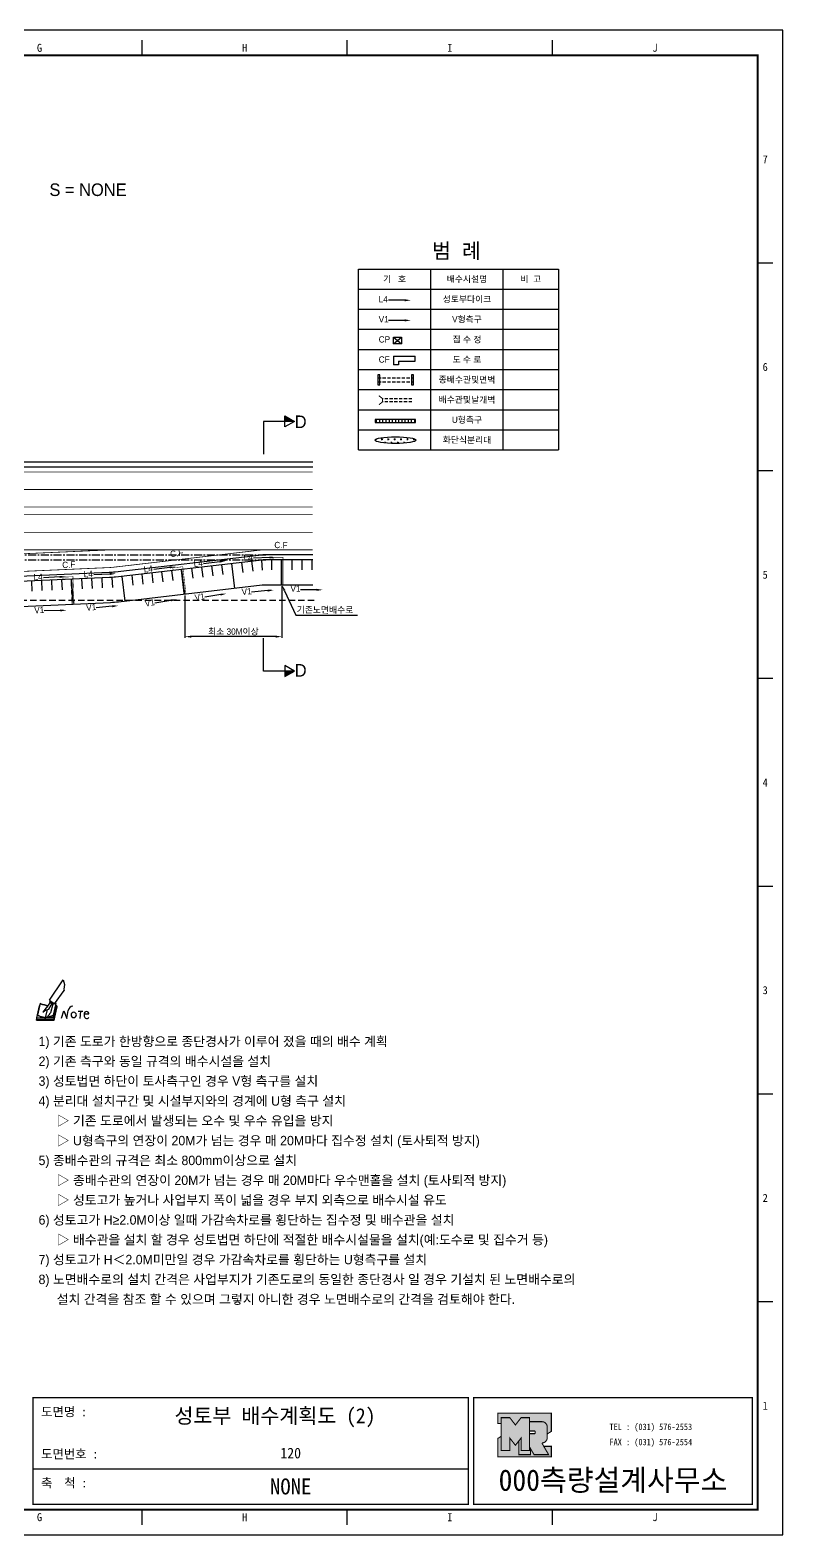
# Model space of a CAD drawing. Header units: millimetres. Extents: x 736 to 1160, y 22 to 321.
# Drawn here: x 1010 to 1159.8, y 21.7 to 321 of the extents above; entities that cross this region are included whole.
import ezdxf
from ezdxf.enums import TextEntityAlignment as Align

# ---------------------------------------------------------------- set-up
doc = ezdxf.new("R2010")
doc.units = ezdxf.units.MM
doc.header["$LTSCALE"] = 0.2
doc.linetypes.add('CENTER', pattern=[50.8, 31.75, -6.35, 6.35, -6.35])
doc.linetypes.add('HIDDEN', pattern=[9.525, 6.35, -3.175])
for name, color, linetype in [('CC-GSTR-0004', 4, 'Continuous'), ('CM-LANE-0030', 30, 'Continuous'), ('CZ-DIMT-0002', 7, 'Continuous'), ('CZ-EXST-0002', 1, 'Continuous'), ('CZ-LIN1-0007', 7, 'Continuous'), ('CZ-LIN2-0003', 3, 'Continuous'), ('CZ-LIN3-0005', 5, 'Continuous'), ('CZ-LINE-0001', 7, 'Continuous'), ('CZ-TEXT-BOX0', 7, 'Continuous'), ('TITLE', 7, 'Continuous')]:
    doc.layers.add(name, color=color, linetype=linetype)
doc.styles.add('돋움', font='')
doc.styles.add('돋음체', font='')
doc.styles.get('돋움').set_extended_font_data('Dotum')
doc.styles.get('돋음체').set_extended_font_data('DotumChe')

# ---------------------------------------------------------------- blocks, each defined once
blk = doc.blocks.new('note')
for p, q in [((0.85, 3.5), (3.53, 7.57)), ((3.53, 7.57), (3.8, 6.64)), ((3.8, 6.64), (3.69, 5.72)), ((1, 3.1), (0.75, 2.77)), ((0.85, 3.5), (1.8, 2.79)), ((1, 3.4), (0.85, 3.21)), ((0.85, 3.21), (1.52, 2.71)), ((1.8, 2.79), (3.74, 5.46)), ((3.69, 5.72), (3.74, 5.46)), ((-1.24, 2.36), (-1.77, 0)), ((-1.77, 0), (1.77, 0)), ((-1.77, 0), (-1.77, -0.3)), ((-1.53, 0.52), (-1.55, 0.54)), ((-1.01, 2.9), (-1.53, 0.52)), ((-1.48, 0.48), (-1.53, 0.52)), ((-1.43, 0.44), (-1.48, 0.48)), ((-1.38, 0.41), (-1.43, 0.44)), ((-1.33, 0.4), (-1.38, 0.41)), ((-1.27, 0.37), (-1.33, 0.4)), ((-1.22, 0.35), (-1.27, 0.37)), ((-1.13, 2.36), (-1.24, 2.36)), ((-1.17, 0.33), (-1.22, 0.35)), ((-1.12, 0.32), (-1.17, 0.33)), ((-1.02, 0.25), (-1.12, 0.32)), ((-0.97, 0.22), (-1.02, 0.25)), ((-1, 2.9), (-1.01, 2.9)), ((-0.98, 2.85), (-1, 2.9)), ((-0.95, 2.8), (-0.98, 2.85)), ((-0.93, 0.21), (-0.97, 0.22)), ((-0.9, 2.75), (-0.95, 2.8)), ((-0.88, 0.19), (-0.93, 0.21)), ((-0.85, 2.72), (-0.9, 2.75)), ((-0.8, 0.18), (-0.88, 0.19)), ((-0.79, 2.69), (-0.85, 2.72)), ((-0.75, 0.17), (-0.8, 0.18)), ((-0.74, 2.68), (-0.79, 2.69)), ((-0.7, 0.16), (-0.75, 0.17)), ((-0.69, 2.65), (-0.74, 2.68)), ((-0.64, 0.15), (-0.7, 0.16)), ((-0.64, 2.65), (-0.69, 2.65)), ((-0.59, 2.63), (-0.64, 2.65)), ((-0.58, 0.14), (-0.64, 0.15)), ((-0.54, 2.62), (-0.59, 2.63)), ((-0.53, 0.13), (-0.58, 0.14)), ((-0.48, 2.61), (-0.54, 2.62)), ((-0.48, 0.12), (-0.53, 0.13)), ((-0.43, 2.61), (-0.48, 2.61)), ((-0.43, 0.11), (-0.48, 0.12)), ((0.75, 2.77), (-0.46, 1.16)), ((0.37, 2.24), (-0.46, 1.16)), ((-0.46, 1.16), (-0.08, 1.47)), ((-0.38, 2.59), (-0.43, 2.61)), ((-0.38, 0.08), (-0.43, 0.11)), ((-0.33, 2.59), (-0.38, 2.59)), ((-0.29, 0.06), (-0.38, 0.08)), ((-0.27, 2.58), (-0.33, 2.59)), ((-0.23, 0.05), (-0.29, 0.06)), ((-0.22, 2.57), (-0.27, 2.58)), ((-0.16, 0.04), (-0.23, 0.05)), ((-0.17, 2.56), (-0.22, 2.57)), ((-0.12, 2.55), (-0.17, 2.56)), ((-0.11, 0.03), (-0.16, 0.04)), ((-0.07, 2.53), (-0.12, 2.55)), ((-0.04, 0.02), (-0.11, 0.03)), ((-0.08, 1.47), (0.72, 1.75)), ((-0.01, 2.51), (-0.07, 2.53)), ((-0.05, -0.3), (-0.05, 0)), ((0, 0), (-0.04, 0.02)), ((0.04, 2.5), (-0.01, 2.51)), ((0.37, 1.63), (0, 0)), ((0, 0), (1.6, 0.53)), ((0, 0), (1.65, 0.18)), ((0, 0.01), (0.06, 0.04)), ((0, -0.3), (0, 0)), ((0.09, 2.48), (0.04, 2.5)), ((0.05, -0.3), (0.05, 0)), ((0.06, 0.04), (0.11, 0.07)), ((0.14, 2.48), (0.09, 2.48)), ((0.11, 0.07), (0.16, 0.09)), ((0.2, 2.47), (0.14, 2.48)), ((0.16, 0.09), (0.21, 0.12)), ((0.26, 2.43), (0.18, 2.46)), ((0.21, 0.12), (0.27, 0.14)), ((0.34, 2.4), (0.26, 2.43)), ((0.27, 0.14), (0.36, 0.19)), ((0.45, 2.37), (0.34, 2.4)), ((0.36, 0.19), (0.41, 0.22)), ((0.41, 0.22), (0.46, 0.27)), ((0.46, 0.27), (0.51, 0.3)), ((0.51, 0.3), (0.56, 0.34)), ((0.56, 0.34), (0.6, 0.4)), ((0.6, 0.4), (0.64, 0.45)), ((0.64, 0.45), (0.67, 0.51)), ((0.67, 0.51), (0.74, 0.58)), ((0.72, 1.75), (1.16, 2.53)), ((0.74, 0.58), (0.79, 0.63)), ((0.79, 0.63), (0.83, 0.68)), ((0.83, 0.68), (0.86, 0.73)), ((0.86, 0.73), (0.89, 0.79)), ((0.89, 0.84), (0.92, 0.89)), ((0.89, 0.79), (0.89, 0.84)), ((0.92, 0.89), (0.96, 0.95)), ((0.96, 0.95), (1.01, 0.97)), ((1.47, 2.74), (1.01, 0.97)), ((1.16, 2.53), (1.37, 2.82)), ((2.13, 2.84), (1.44, 2.63)), ((1.52, 2.71), (1.66, 2.9)), ((1.6, 0.53), (2.13, 2.84)), ((1.65, 0.18), (2.19, 2.48)), ((1.77, 0), (2.3, 2.36)), ((1.77, -0.3), (2.3, 2.07)), ((1.77, -0.38), (2.3, 1.99)), ((1.77, -0.44), (2.3, 1.93)), ((1.77, 0), (1.77, -0.3)), ((2.19, 2.48), (2.04, 2.47)), ((2.3, 2.36), (2.16, 2.36)), ((2.3, 2.36), (2.3, 2.07)), ((3.21, -0.08), (3.68, 1.4)), ((3.68, 1.4), (4.26, -0.14)), ((4.26, -0.14), (4.56, 1.44)), ((6.55, 1.34), (7.46, 1.34)), ((7.01, 1.34), (6.87, -0.11)), ((7.71, 0.77), (7.71, 0.55)), ((7.71, 0.77), (8.67, 0.77)), ((-1.77, -0.3), (1.77, -0.3)), ((-1.77, -0.43), (-1.77, -0.3)), ((-1.77, -0.37), (1.77, -0.37)), ((-1.77, -0.43), (1.77, -0.43))]:
    blk.add_line(p, q)
for centre, major_axis, start_param, end_param in [((0.4, 2.31), (0.0702, 0.0702), 3.283946, 6.425539), ((5.68, 1.23), (-0.806, 0.806), -0.591174, 0.597824), ((5.66, 0.58), (-0.378, 0.378), 3.926991, 10.210176), ((8.3, 0.49), (0.422, 0.422), 2.265602, 4.634911), ((8.19, 0.77), (-0.342, 0.342), 3.926991, 7.068583)]:
    blk.add_ellipse(centre, major_axis=major_axis, ratio=1, start_param=start_param, end_param=end_param)

msp = doc.modelspace()

# ---------------------------------------------------------------- hatches: boundary and pattern name
at = {"layer": 'CZ-LIN2-0003'}
h = msp.add_hatch(dxfattribs=at)
h.set_pattern_fill('CROSS', color=256, scale=0.1, style=0)
h.set_pattern_definition([(0, (745.79765, 23.7233), (0.635, 0.635), [0.3175, -0.9525]), (90, (745.9564, 23.5646), (-0.635, 0.635), [0.3175, -0.9525])])
edge = h.paths.add_edge_path()
edge.add_ellipse((1082.66, 239.45), major_axis=(-4.09, 0), ratio=0.159026, start_angle=0, end_angle=360)
at = {"layer": 'CZ-LINE-0001'}
for points in [[(1060.64, 244.29), (1060.64, 243.19), (1062.54, 243.19)], [(1062.54, 193.52), (1060.64, 193.52), (1060.64, 192.42)]]:
    msp.add_hatch(color=256, dxfattribs=at).paths.add_polyline_path(points)
at = {"layer": 'TITLE', "ltscale": 150}
h = msp.add_hatch(color=8, dxfattribs=at)
edge = h.paths.add_edge_path()
edge.add_line((1113.67, 45.88), (1103.01, 45.88))
edge.add_line((1103.01, 45.88), (1103.01, 43.8))
edge.add_line((1103.01, 43.8), (1103.71, 43.8))
edge.add_line((1103.71, 43.8), (1103.71, 44.98))
edge.add_line((1103.71, 44.98), (1105.4, 44.98))
edge.add_line((1105.4, 44.98), (1106.53, 43.52))
edge.add_line((1106.53, 43.52), (1107.66, 44.98))
edge.add_line((1107.66, 44.98), (1109.35, 44.98))
edge.add_line((1109.35, 44.98), (1109.35, 44.18))
edge.add_line((1109.35, 44.18), (1111.79, 44.18))
edge.add_arc((1111.79, 43.11), 1.07, 0, 90, ccw=False)
edge.add_line((1112.86, 43.11), (1112.86, 41.74))
edge.add_line((1112.86, 41.74), (1113.67, 42.25))
edge.add_line((1113.67, 42.25), (1113.67, 45.88))
h.paths.add_polyline_path([(1107.22, 40.36), (1106.53, 39.48), (1105.4, 40.93), (1105.4, 38.42), (1103.71, 38.42), (1103.71, 41.27), (1103.01, 40.83), (1103.01, 37.19), (1113.67, 37.19), (1113.67, 39.27), (1112.17, 39.27), (1113.13, 37.62), (1110.23, 37.62), (1109.53, 38.83), (1109.53, 37.62), (1107.22, 37.62)])
msp.add_hatch(color=5, dxfattribs=at).paths.add_polyline_path([(1109.35, 44.98), (1107.66, 44.98), (1106.53, 43.52), (1105.4, 44.98), (1103.71, 44.98), (1103.71, 38.42), (1105.4, 38.42), (1105.4, 40.93), (1106.53, 39.48), (1107.66, 40.93), (1107.66, 38.42), (1109.35, 38.42)])
h = msp.add_hatch(color=161, dxfattribs=at)
edge = h.paths.add_edge_path()
edge.add_arc((1111.79, 43.11), 1.07, 360, 450)
edge.add_line((1111.79, 44.18), (1109.35, 44.18))
edge.add_line((1109.35, 44.18), (1109.35, 42.33))
edge.add_line((1109.35, 42.33), (1110.35, 42.33))
edge.add_arc((1110.35, 42.21), 0.113, 0, 90, ccw=False)
edge.add_line((1110.46, 42.21), (1110.46, 41.9))
edge.add_arc((1110.35, 41.9), 0.113, 270, 360, ccw=False)
edge.add_line((1110.35, 41.79), (1109.35, 41.79))
edge.add_line((1109.35, 41.79), (1109.35, 38.42))
edge.add_line((1109.35, 38.42), (1107.66, 38.42))
edge.add_line((1107.66, 38.42), (1107.66, 40.93))
edge.add_line((1107.66, 40.93), (1107.22, 40.36))
edge.add_line((1107.22, 40.36), (1107.22, 37.62))
edge.add_line((1107.22, 37.62), (1109.53, 37.62))
edge.add_line((1109.53, 37.62), (1109.53, 38.83))
edge.add_line((1109.53, 38.83), (1110.23, 37.62))
edge.add_line((1110.23, 37.62), (1113.13, 37.62))
edge.add_line((1113.13, 37.62), (1111.79, 39.94))
edge.add_arc((1111.79, 41.01), 1.07, 270, 360)
edge.add_line((1112.86, 41.01), (1112.86, 43.11))

# ---------------------------------------------------------------- linework, layer by layer
at = {"layer": 'CC-GSTR-0004'}
for p, q in [((836.19, 235.13), (1066.19, 235.13)), ((836.19, 234.13), (1066.19, 234.13))]:
    msp.add_line(p, q, dxfattribs=at)
for points in [[(1066.19, 216.63), (1057.07, 216.63, 0.029072), (1055.44, 216.53), (1026.85, 213.2, -0.017962), (1025.7, 213.1), (946.76, 209.59, 0.187394), (937.49, 205.51), (936.19, 204.22)], [(1066.19, 215.63), (1057.07, 215.63, 0.029072), (1055.56, 215.54), (1026.96, 212.2, -0.017962), (1025.74, 212.1), (946.81, 208.6, 0.187394), (938.19, 204.8), (936.19, 202.8)]]:
    msp.add_lwpolyline(points, format="xyb", dxfattribs=at)
at = {"layer": 'CM-LANE-0030', "const_width": 0.15}
for points in [[(836.19, 226.13), (1066.19, 226.13)], [(836.19, 224.63), (1066.19, 224.63)], [(947.44, 214.13), (1026.19, 217.63), (861.19, 217.63), (900.57, 214.13), (947.44, 214.13)]]:
    msp.add_lwpolyline(points, dxfattribs=at)
at = {"layer": 'CZ-EXST-0002'}
for p, q in [((1056.22, 213.6), (1056.07, 215.59)), ((1058.07, 213.63), (1058.07, 215.63)), ((1060.07, 210.63), (1060.07, 215.63)), ((1062.07, 213.63), (1062.07, 215.63)), ((1064.07, 213.63), (1064.07, 215.63)), ((1066.07, 213.63), (1066.07, 215.63)), ((1030.48, 210.6), (1030.24, 212.59)), ((1032.46, 210.83), (1032.23, 212.82)), ((1034.45, 211.06), (1034.22, 213.05)), ((1036.43, 211.29), (1036.2, 213.28)), ((1038.42, 211.53), (1038.19, 213.51)), ((1040.76, 208.78), (1040.18, 213.75)), ((1042.39, 211.99), (1042.16, 213.98)), ((1044.38, 212.22), (1044.15, 214.21)), ((1046.37, 212.45), (1046.14, 214.44)), ((1048.35, 212.69), (1048.12, 214.67)), ((1050.69, 209.94), (1050.11, 214.91)), ((1052.33, 213.15), (1052.09, 215.14)), ((1054.31, 213.38), (1054.08, 215.37)), ((1010.37, 209.42), (1010.28, 211.42)), ((1012.37, 209.51), (1012.28, 211.51)), ((1014.37, 209.6), (1014.28, 211.59)), ((1016.37, 209.69), (1016.28, 211.68)), ((1018.5, 206.78), (1018.28, 211.77)), ((1020.36, 209.86), (1020.28, 211.86)), ((1022.36, 209.95), (1022.27, 211.95)), ((1024.36, 210.04), (1024.27, 212.04)), ((1026.42, 210.14), (1026.27, 212.14)), ((1028.84, 207.39), (1028.26, 212.35))]:
    msp.add_line(p, q, dxfattribs=at)
msp.add_lwpolyline([(1066.19, 210.63), (1057.07, 210.63, 0.029072), (1056.14, 210.58), (1027.54, 207.24, -0.017962), (1025.97, 207.11), (947.03, 203.6, 0.187394), (941.73, 201.27), (941.19, 200.73)], format="xyb", dxfattribs=at)
at = {"layer": 'CZ-LIN1-0007', "const_width": 0.15}
msp.add_lwpolyline([(836.19, 233.13), (1066.19, 233.13)], dxfattribs=at)
at = {"layer": 'CZ-LIN1-0007', "linetype": 'HIDDEN', "ltscale": 2, "const_width": 0.15}
for points in [[(836.19, 229.63), (1066.19, 229.63)], [(836.19, 221.13), (1066.19, 221.13)], [(1026.19, 217.63), (1057.07, 217.63)]]:
    msp.add_lwpolyline(points, dxfattribs=at)
at = {"layer": 'CZ-LIN1-0007', "const_width": 0.15}
msp.add_lwpolyline([(1066.19, 217.63), (1057.07, 217.63, 0.029072), (1055.33, 217.53), (1026.73, 214.19, -0.017962), (1025.66, 214.1), (946.72, 210.59), (946.72, 210.59, 0.187394), (936.78, 206.22), (936.78, 206.22), (936.19, 205.63)], format="xyb", dxfattribs=at)
at = {"layer": 'CZ-LIN2-0003'}
for p, q in [((1075.27, 273.5), (1115.09, 273.5)), ((1075.27, 237.5), (1075.27, 273.5)), ((1115.09, 273.5), (1115.09, 237.5)), ((1075.27, 269.5), (1115.09, 269.5)), ((1075.27, 237.5), (1115.09, 237.5))]:
    msp.add_line(p, q, dxfattribs=at)
at = {"layer": 'CZ-LIN2-0003', "color": 5, "linetype": 'HIDDEN', "ltscale": 0.5}
for p, q in [((1079.15, 251.83), (1086.27, 251.83)), ((1079.15, 251.03), (1086.27, 251.03)), ((1085.92, 247.69), (1080.11, 247.69)), ((1085.92, 247.09), (1080.11, 247.09))]:
    msp.add_line(p, q, dxfattribs=at)
at = {"layer": 'CZ-LIN2-0003', "color": 5}
for points in [[(1079.15, 252.43), (1079.15, 250.43), (1079.55, 250.43), (1079.55, 252.43)], [(1085.87, 252.43), (1085.87, 250.43), (1086.27, 250.43), (1086.27, 252.43)]]:
    msp.add_lwpolyline(points, close=True, dxfattribs=at)
at = {"layer": 'CZ-LIN2-0003', "color": 5, "const_width": 0.2}
msp.add_lwpolyline([(1079.36, 248.29), (1080.11, 247.69), (1080.11, 247.09), (1079.36, 246.49)], dxfattribs=at)
at = {"layer": 'CZ-LIN3-0005', "const_width": 0.1}
for points in [[(1058.29, 215.63), (1059.84, 215.63), (1059.84, 210.63), (1060.29, 210.63), (1060.29, 216.13), (1058.29, 216.13), (1058.29, 215.63)], [(1038.41, 213.54), (1039.95, 213.72), (1040.53, 208.75), (1040.98, 208.81), (1040.34, 214.27), (1038.36, 214.04), (1038.41, 213.54)], [(1016.51, 211.69), (1018.05, 211.76), (1018.27, 206.77), (1018.72, 206.79), (1018.48, 212.28), (1016.48, 212.19), (1016.51, 211.69)]]:
    msp.add_lwpolyline(points, dxfattribs=at)
at = {"layer": 'CZ-LINE-0001'}
for p, q in [((1089.69, 237.5), (1089.69, 273.5)), ((1104.1, 237.5), (1104.1, 273.5)), ((1075.27, 265.5), (1115.09, 265.5)), ((1075.27, 261.5), (1115.09, 261.5)), ((1075.27, 257.5), (1115.09, 257.5)), ((1082.27, 258.58), (1083.89, 259.95)), ((1082.27, 259.95), (1083.89, 258.58)), ((1082.27, 259.95), (1083.89, 259.95)), ((1082.27, 258.58), (1082.27, 259.95)), ((1083.89, 258.58), (1082.27, 258.58)), ((1083.89, 259.95), (1083.89, 258.58)), ((1082.28, 256.18), (1086.55, 256.18)), ((1082.28, 256.18), (1082.28, 254.44)), ((1083.28, 255.18), (1083.28, 254.44)), ((1083.28, 255.18), (1086.55, 255.18)), ((1086.55, 255.18), (1086.55, 256.18)), ((1075.27, 253.5), (1115.09, 253.5)), ((1083.28, 254.44), (1082.28, 254.44)), ((1075.27, 249.5), (1115.09, 249.5)), ((1075.27, 245.5), (1115.09, 245.5)), ((1062.54, 243.19), (1056.4, 243.19)), ((1056.4, 243.19), (1056.4, 236.65)), ((1060.64, 242.09), (1060.64, 244.29)), ((1060.64, 244.29), (1062.54, 243.19)), ((1062.54, 243.19), (1060.64, 242.09)), ((1086.62, 243.56), (1078.64, 243.56)), ((1078.64, 243.56), (1078.64, 242.96)), ((1078.64, 242.96), (1086.62, 242.96)), ((1078.9, 242.96), (1078.9, 243.56)), ((1079.53, 242.96), (1079.53, 243.56)), ((1080.17, 242.96), (1080.17, 243.56)), ((1080.8, 242.96), (1080.8, 243.56)), ((1081.44, 242.96), (1081.44, 243.56)), ((1082.07, 242.96), (1082.07, 243.56)), ((1082.71, 242.96), (1082.71, 243.56)), ((1083.34, 242.96), (1083.34, 243.56)), ((1083.98, 242.96), (1083.98, 243.56)), ((1084.61, 242.96), (1084.61, 243.56)), ((1085.25, 242.96), (1085.25, 243.56)), ((1085.88, 242.96), (1085.88, 243.56)), ((1086.52, 242.96), (1086.52, 243.56)), ((1086.62, 242.96), (1086.62, 243.56)), ((1075.27, 241.5), (1115.09, 241.5)), ((1060.07, 210.38), (1060.07, 200.11)), ((1040.76, 208.53), (1040.76, 200.11)), ((1058.82, 200.36), (1042.01, 200.36)), ((1056.4, 193.52), (1056.4, 200.06)), ((1062.54, 193.52), (1060.64, 194.62)), ((1060.64, 194.62), (1060.64, 192.42)), ((1062.54, 193.52), (1056.4, 193.52)), ((1060.64, 192.42), (1062.54, 193.52))]:
    msp.add_line(p, q, dxfattribs=at)
at = {"layer": 'CZ-LINE-0001', "linetype": 'CENTER', "ltscale": 0.25}
for p, q in [((844.46, 216.63), (1057.07, 216.63)), ((844.46, 215.63), (1057.07, 215.63))]:
    msp.add_line(p, q, dxfattribs=at)
at = {"layer": 'CZ-LINE-0001', "linetype": 'HIDDEN'}
msp.add_line((811.85, 207.63), (1066.61, 207.63), dxfattribs=at)
at = {"layer": 'CZ-LINE-0001'}
for points in [[(1084.51, 267.28), (1081.3, 267.28)], [(1084.51, 263.28), (1081.3, 263.28)], [(1057.63, 216.1), (1054.42, 215.94)], [(1025.82, 212.82), (1022.61, 212.66)], [(1037.74, 214.13), (1034.55, 213.74)], [(1047.68, 215.27), (1044.49, 214.85)], [(1015.84, 212.24), (1012.63, 212.08)], [(1066.95, 209.67), (1063.74, 209.69)], [(1037.94, 207.58), (1034.77, 207.05)], [(1047.88, 208.74), (1044.71, 208.21)], [(1057.24, 209.52), (1054.04, 209.22)], [(1060.6, 209.5), (1062.86, 204.63), (1075.12, 204.63)], [(1015.98, 205.57), (1012.77, 205.47)], [(1026.31, 206.39), (1023.11, 206.08)]]:
    msp.add_lwpolyline(points, dxfattribs=at)
msp.add_ellipse((1082.66, 239.45), major_axis=(-4.09, 0), ratio=0.159026, dxfattribs=at)
for points in [[(1084.51, 267.48), (1085.76, 267.28), (1084.51, 267.07)], [(1084.51, 263.48), (1085.76, 263.28), (1084.51, 263.07)], [(1057.62, 216.31), (1058.88, 216.16), (1057.64, 215.89)], [(1025.81, 213.03), (1027.06, 212.89), (1025.83, 212.62)], [(1037.72, 214.33), (1038.98, 214.28), (1037.77, 213.92)], [(1047.65, 215.48), (1048.92, 215.44), (1047.7, 215.07)], [(1015.83, 212.45), (1017.09, 212.31), (1015.85, 212.03)], [(1057.22, 209.73), (1058.49, 209.64), (1057.26, 209.31)], [(1060.41, 209.41), (1060.07, 210.63), (1060.78, 209.58)], [(1066.96, 209.88), (1068.2, 209.66), (1066.95, 209.46)], [(1026.29, 206.6), (1027.55, 206.52), (1026.33, 206.19)], [(1037.91, 207.78), (1039.18, 207.78), (1037.98, 207.37)], [(1047.84, 208.94), (1049.11, 208.94), (1047.91, 208.53)], [(1015.98, 205.78), (1017.23, 205.61), (1015.99, 205.36)], [(1042.01, 200.56), (1042.01, 200.15), (1040.76, 200.36)], [(1058.82, 200.56), (1058.82, 200.15), (1060.07, 200.36)]]:
    msp.add_solid(points, dxfattribs=at)
at = {"layer": 'TITLE', "color": 7, "linetype": 'Continuous'}
for p, q in [((1032.25, 315.99), (1032.25, 319.01)), ((1073.07, 315.99), (1073.07, 319.01)), ((1113.9, 315.99), (1113.9, 319.01)), ((1157.74, 274.66), (1154.72, 274.66)), ((1157.74, 233.33), (1154.72, 233.33)), ((1157.74, 192), (1154.72, 192)), ((1157.74, 150.67), (1154.72, 150.67)), ((1157.74, 109.35), (1154.72, 109.35)), ((1157.74, 68.02), (1154.72, 68.02)), ((1032.25, 23.66), (1032.25, 26.69)), ((1073.07, 23.66), (1073.07, 26.69)), ((1113.9, 23.66), (1113.9, 26.69))]:
    msp.add_line(p, q, dxfattribs=at)
at = {"layer": 'TITLE', "ltscale": 150}
msp.add_line((1010.55, 34.82), (1097.16, 34.82), dxfattribs=at)
at = {"layer": 'TITLE'}
msp.add_line((1154.83, 26.69), (745.97, 26.69), dxfattribs=at)
msp.add_lwpolyline([(736.39, 21.65), (1159.75, 21.65), (1159.75, 321.03), (736.39, 321.03)], close=True, dxfattribs=at)
at = {"layer": 'TITLE', "linetype": 'Continuous', "const_width": 0.403}
msp.add_lwpolyline([(746.47, 26.69), (746.47, 315.99), (1154.72, 315.99), (1154.72, 26.69)], close=True, dxfattribs=at)
at = {"layer": 'TITLE', "ltscale": 150}
for points, const_width in [([(1010.55, 48.97), (1097.16, 48.97), (1097.16, 27.75), (1010.55, 27.75)], 0.265), ([(1153.66, 48.97), (1153.66, 27.75), (1098.22, 27.75), (1098.22, 48.97), (1153.66, 48.97)], 0.265), ([(1109.35, 44.98), (1107.66, 44.98), (1106.53, 43.52), (1105.4, 44.98), (1103.71, 44.98), (1103.71, 38.42), (1105.4, 38.42), (1105.4, 40.93), (1106.53, 39.48), (1107.66, 40.93), (1107.66, 38.42), (1109.35, 38.42)], 0.212), ([(1107.22, 40.36), (1106.53, 39.48), (1105.4, 40.93), (1105.4, 38.42), (1103.71, 38.42), (1103.71, 41.27), (1103.01, 40.83), (1103.01, 37.19), (1113.67, 37.19), (1113.67, 39.27), (1112.17, 39.27), (1113.13, 37.62), (1110.23, 37.62), (1109.53, 38.83), (1109.53, 37.62), (1107.22, 37.62)], 0.212)]:
    msp.add_lwpolyline(points, close=True, dxfattribs=dict(at, const_width=const_width))
at = {"layer": 'TITLE', "ltscale": 150, "const_width": 0.212}
for points in [[(1113.67, 45.88), (1103.01, 45.88), (1103.01, 43.8), (1103.71, 43.8), (1103.71, 44.98), (1105.4, 44.98), (1106.53, 43.52), (1107.66, 44.98), (1109.35, 44.98), (1109.35, 44.18), (1111.79, 44.18, -0.414214), (1112.86, 43.11), (1112.86, 41.74), (1113.67, 42.25)], [(1112.86, 43.11, 0.414214), (1111.79, 44.18), (1109.35, 44.18), (1109.35, 42.33), (1110.35, 42.33, -0.414214), (1110.46, 42.21), (1110.46, 41.9, -0.414214), (1110.35, 41.79), (1109.35, 41.79), (1109.35, 38.42), (1107.66, 38.42), (1107.66, 40.93), (1107.22, 40.36), (1107.22, 37.62), (1109.53, 37.62), (1109.53, 38.83), (1110.23, 37.62), (1113.13, 37.62), (1111.79, 39.94, 0.414214), (1112.86, 41.01)]]:
    msp.add_lwpolyline(points, format="xyb", close=True, dxfattribs=at)

# ---------------------------------------------------------------- block references
at = {"layer": 'CZ-TEXT-BOX0'}
msp.add_blockref('note', (1012.98, 124.52), dxfattribs=at)

# ---------------------------------------------------------------- texts
at = {"layer": 'CZ-DIMT-0002', "style": '돋움'}
for s, p in [('기   호', (1082.48, 271.5)), ('배수시설명', (1096.89, 271.5)), ('비  고', (1109.6, 271.5)), ('성토부다이크', (1096.89, 267.5)), ('V형측구', (1096.89, 263.5)), ('집 수 정', (1096.89, 259.5)), ('도 수 로', (1096.89, 255.5)), ('종배수관및면벽', (1096.89, 251.5)), ('배수관및날개벽', (1096.89, 247.5)), ('U형측구', (1096.89, 243.5)), ('화단식분리대', (1096.89, 239.5))]:
    msp.add_text(s, height=1.25, rotation=359.6615, dxfattribs=at).set_placement(p, align=Align.MIDDLE_CENTER)
for s, p in [('L4', (1079.32, 266.87)), ('V1', (1079.32, 262.87)), ('CP', (1079.32, 258.87)), ('CF', (1079.32, 254.87))]:
    msp.add_text(s, height=1.25, dxfattribs=at).set_placement(p)
for p in [(1063.79, 243.11), (1063.79, 193.65)]:
    msp.add_text('D', height=2.5, dxfattribs=at).set_placement(p, align=Align.MIDDLE_CENTER)
for s, rotation, p in [('C.F', 359.6615, (1058.55, 217.97)), ('C.F', 6.9758, (1037.9, 216.16)), ('L4', 7.543, (1042.58, 214.19)), ('L4', 2.877, (1052.46, 215.43)), ('L4', 2.877, (1010.67, 211.57)), ('C.F', 2.877, (1016.38, 213.98)), ('L4', 2.877, (1020.65, 212.15)), ('L4', 6.9758, (1032.64, 213.09)), ('V1', 5.2799, (1052.11, 208.63)), ('V1', 359.6615, (1061.76, 209.29)), ('V1', 5.5771, (1021.18, 205.48)), ('V1', 9.4825, (1032.89, 206.32)), ('V1', 9.4825, (1042.82, 207.48)), ('V1', 1.7789, (1010.8, 205)), ('기존노면배수로', 359.6615, (1062.99, 205.1))]:
    msp.add_text(s, height=1.25, rotation=rotation, dxfattribs=at).set_placement(p)
for s, p in [('1) 기존 도로가 한방향으로 종단경사가 이루어 졌을 때의 배수 계획', (1011.64, 119.83)), ('2) 기존 측구와 동일 규격의 배수시설을 설치', (1011.64, 115.88)), ('3) 성토법면 하단이 토사측구인 경우 V형 측구를 설치', (1011.64, 111.94)), ('4) 분리대 설치구간 및 시설부지와의 경계에 U형 측구 설치', (1011.64, 107.99)), ('▷ 기존 도로에서 발생되는 오수 및 우수 유입을 방지', (1015.25, 104.05)), ('▷ U형측구의 연장이 20M가 넘는 경우 매 20M마다 집수정 설치 (토사퇴적 방지)', (1015.25, 100.1)), ('5) 종배수관의 규격은 최소 800mm이상으로 설치', (1011.64, 96.16)), ('▷ 종배수관의 연장이 20M가 넘는 경우 매 20M마다 우수맨홀을 설치 (토사퇴적 방지)', (1015.25, 92.21)), ('▷ 성토고가 높거나 사업부지 폭이 넓을 경우 부지 외측으로 배수시설 유도', (1015.25, 88.27)), ('6) 성토고가 H≥2.0M이상 일때 가감속차로를 횡단하는 집수정 및 배수관을 설치', (1011.64, 84.32)), ('▷ 배수관을 설치 할 경우 성토법면 하단에 적절한 배수시설물을 설치(예:도수로 및 집수거 등)', (1015.25, 80.38)), ('7) 성토고가 H＜2.0M미만일 경우 가감속차로를 횡단하는 U형측구를 설치', (1011.64, 76.43)), ('8) 노면배수로의 설치 간격은 사업부지가 기존도로의 동일한 종단경사 일 경우 기설치 된 노면배수로의', (1011.64, 72.49)), ('설치 간격을 참조 할 수 있으며 그렇지 아니한 경우 노면배수로의 간격을 검토해야 한다.', (1015.25, 68.54))]:
    msp.add_text(s, height=1.875, dxfattribs=at).set_placement(p, align=Align.MIDDLE_LEFT)
at = {"layer": 'CZ-LINE-0001', "insert": (1050.41, 201.3), "char_height": 1.25, "attachment_point": 5, "style": '돋움'}
msp.add_mtext('\\A1;최소 30M이상', dxfattribs=at)
at = {"layer": 'CZ-TEXT-BOX0', "style": '돋움'}
msp.add_text('범  례', height=3, dxfattribs=at).set_placement((1089.93, 277.1), align=Align.MIDDLE_LEFT)
at = {"layer": 'TITLE', "color": 3, "linetype": 'Continuous', "style": '돋음체'}
for s, p in [('G', (1011.83, 317.5)), ('H', (1052.66, 317.5)), ('I', (1093.48, 317.5)), ('J', (1134.31, 317.5)), ('7', (1156.23, 295.33)), ('6', (1156.23, 254)), ('5', (1156.23, 212.67)), ('4', (1156.23, 171.34)), ('3', (1156.23, 130.02)), ('2', (1156.23, 88.69)), ('1', (1156.23, 47.36)), ('G', (1011.83, 25.18)), ('H', (1052.66, 25.18)), ('I', (1093.48, 25.18)), ('J', (1134.31, 25.18))]:
    msp.add_text(s, height=1.59, dxfattribs=at).set_placement(p, align=Align.MIDDLE)
at = {"layer": 'TITLE', "style": '돋움'}
msp.add_text('S = NONE', height=2.5, dxfattribs=at).set_placement((1013.8, 289.27), align=Align.MIDDLE_LEFT)
at = {"layer": 'TITLE', "style": '돋음체'}
for s, p in [('도면명 :', (1012.14, 45.26)), ('도면번호 :', (1012.14, 36.86)), ('축  척 :', (1012.14, 31.11))]:
    msp.add_text(s, height=1.804, dxfattribs=at).set_placement(p)
at = {"layer": 'TITLE', "color": 7, "linetype": 'Continuous', "style": '돋음체', "width": 0.9313}
msp.add_text('성토부 배수계획도 (2)', height=3, dxfattribs=at).set_placement((1038.68, 43.86), (1078.68, 43.86), align=Align.FIT)
at = {"layer": 'TITLE', "color": 180, "style": '돋음체'}
for s, p in [('TEL : (031) 576-2553', (1125.24, 42.52)), ('FAX : (031) 576-2554', (1125.24, 39.5))]:
    msp.add_text(s, height=1.2733, dxfattribs=at).set_placement(p)
at = {"layer": 'TITLE', "linetype": 'Continuous', "style": '돋음체'}
for s, height, p in [('120', 2.122, (1061.81, 37.92)), ('NONE', 3.183, (1061.81, 31.29))]:
    msp.add_text(s, height=height, dxfattribs=at).set_placement(p, align=Align.MIDDLE)
at = {"layer": 'TITLE', "color": 180, "style": '돋음체'}
msp.add_text('000측량설계사무소', height=4.244, dxfattribs=at).set_placement((1125.94, 30.43), align=Align.CENTER)

doc.saveas('drawing.dxf')
